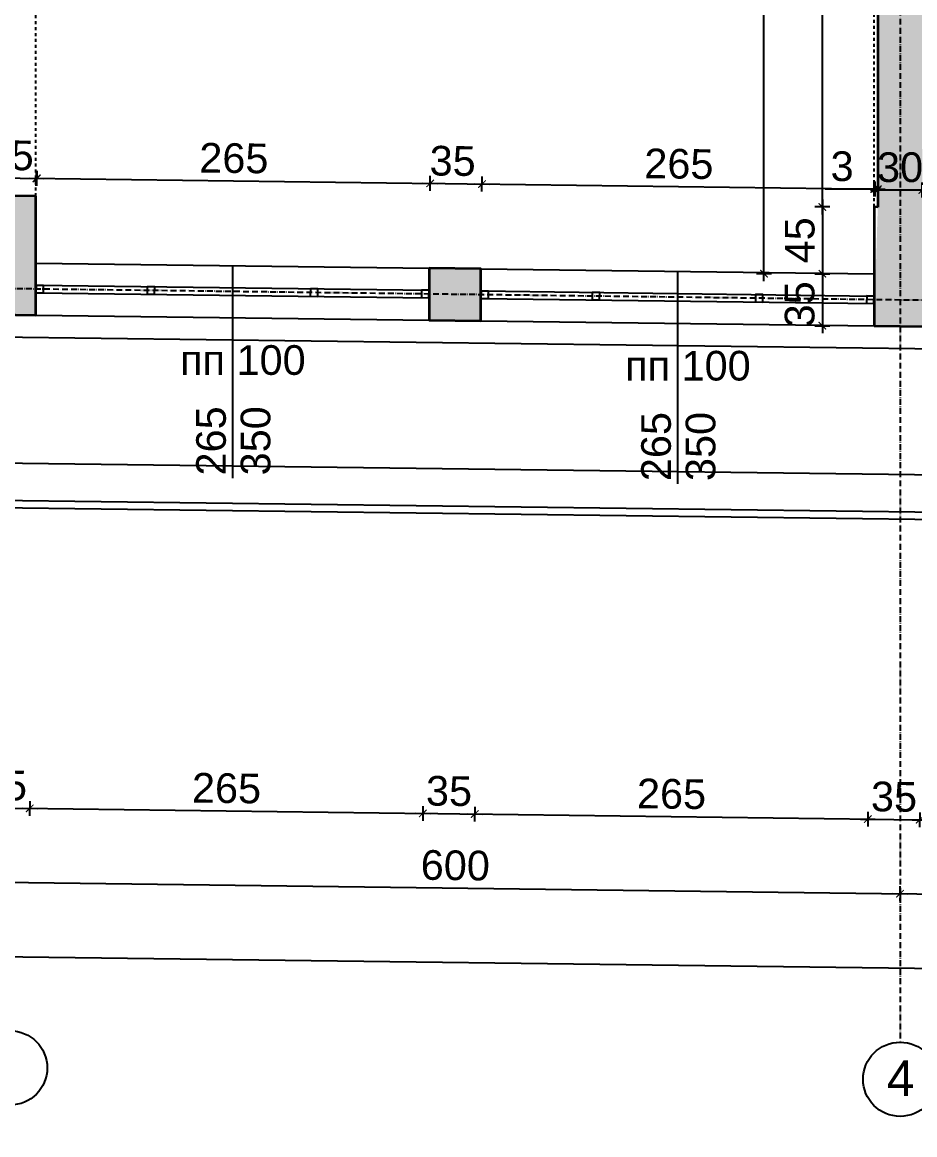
# Model space of a CAD drawing. Header units: inches. Extents: x -72385 to 39588, y -6525 to 66685.
# Drawn here: x -50777 to -50175, y 21720 to 22470 of the extents above; entities that cross this region are included whole.
import ezdxf

# ---------------------------------------------------------------- set-up
doc = ezdxf.new("R2010")
doc.units = ezdxf.units.IN
doc.header["$MEASUREMENT"] = 0
doc.linetypes.add('DashDot', pattern=[0.6, 0.4, -0.1, 0, -0.1])
doc.linetypes.add('Hidden', pattern=[0.4, 0.2, -0.2])
for name, color, linetype, lineweight in [('Изгледни линии', 253, 'Continuous', 25), ('Надписи коти външни', 252, 'Continuous', 25), ('Надписи коти вътрешни', 252, 'Continuous', 25), ('Надписи Оси', 252, 'Continuous', 25), ('Надписи прозорци', 252, 'Continuous', 25), ('Оси', 252, 'DashDot', 25), ('Прозорци', 251, 'Continuous', 25), ('Пунктир', 253, 'Hidden', 25), ('Разрезни линии', 7, 'Continuous', 35), ('Щрих стени', 254, 'Continuous', 25)]:
    doc.layers.add(name, color=color, linetype=linetype, lineweight=lineweight)
doc.styles.add('Arial Regular', font='arial.ttf')
doc.styles.get("Standard").update_dxf_attribs({"font": 'arial.ttf'})
doc.dimstyles.new('Annotative', dxfattribs={"dimscale": 0, "dimtxt": 20, "dimasz": 5, "dimexe": 5, "dimexo": 5, "dimgap": 5, "dimtad": 1, "dimdec": 0, "dimzin": 0, "dimdsep": 46, "dimtxsty": 'Standard', "dimblk": 'ARCHTICK', "dimcen": 5, "dimdle": 5, "dimadec": 0, "dimazin": 0, "dimtfac": 1, "dimtdec": 0, "dimtofl": 0, "dimtmove": 0, "dimatfit": 3, "dimldrblk": 'ARCHTICK', "dimfxl": 5, "dimfxlon": 1, "dimtolj": 1, "dimtzin": 0, "dimarcsym": 1})

# ---------------------------------------------------------------- blocks, each defined once
blk = doc.blocks.new('_ArchTick')
at = {"color": 0, "linetype": 'ByBlock', "const_width": 0.15}
blk.add_lwpolyline([(-0.5, -0.5), (0.5, 0.5)], dxfattribs=at)
blk = doc.blocks.new('*D2511')
at = {"layer": 'Defpoints', "color": 0, "ltscale": 50, "transparency": 16777216}
for p in [(-50767.06, 22364.69), (-50802.34, 22343.06), (-50767.34, 22342.61)]:
    blk.add_point(p, dxfattribs=at)
at = {"layer": 'Надписи коти вътрешни', "color": 0, "lineweight": -2, "ltscale": 50, "transparency": 16777216}
for p, q in [((-50802.12, 22360.14), (-50801.99, 22370.14)), ((-50767.12, 22359.69), (-50766.99, 22369.69)), ((-50807.06, 22365.2), (-50762.06, 22364.63))]:
    blk.add_line(p, q, dxfattribs=at)
at = {"layer": 'Надписи коти вътрешни', "color": 0, "lineweight": -2, "ltscale": 50, "transparency": 16777216, "xscale": 5, "yscale": 5, "zscale": 5}
for p, rotation in [((-50802.06, 22365.14), 179.2706286525459), ((-50767.06, 22364.69), 359.270628652546)]:
    blk.add_blockref('_ArchTick', p, dxfattribs=dict(at, rotation=rotation))
at = {"layer": 'Надписи коти вътрешни', "color": 0, "ltscale": 50, "transparency": 16777216, "insert": (-50784.36, 22380.13), "char_height": 20, "attachment_point": 5, "rotation": 359.27063}
blk.add_mtext('\\A1;35', dxfattribs=at)
blk = doc.blocks.new('*D2505')
at = {"layer": 'Defpoints', "color": 0, "ltscale": 50, "transparency": 16777216}
for p in [(-50501.61, 22361.31), (-50767.34, 22307.61), (-50502.34, 22304.24)]:
    blk.add_point(p, dxfattribs=at)
at = {"layer": 'Надписи коти вътрешни', "color": 0, "lineweight": -2, "ltscale": 50, "transparency": 16777216}
for p, q in [((-50766.67, 22359.68), (-50766.55, 22369.68)), ((-50771.61, 22364.75), (-50496.61, 22361.25)), ((-50501.67, 22356.31), (-50501.55, 22366.31))]:
    blk.add_line(p, q, dxfattribs=at)
at = {"layer": 'Надписи коти вътрешни', "color": 0, "lineweight": -2, "ltscale": 50, "transparency": 16777216, "xscale": 5, "yscale": 5, "zscale": 5}
for p, rotation in [((-50766.61, 22364.68), 179.270628652547), ((-50501.61, 22361.31), 359.270628652547)]:
    blk.add_blockref('_ArchTick', p, dxfattribs=dict(at, rotation=rotation))
at = {"layer": 'Надписи коти вътрешни', "color": 0, "ltscale": 50, "transparency": 16777216, "insert": (-50633.92, 22378.21), "char_height": 20, "attachment_point": 5, "rotation": 359.27063}
blk.add_mtext('\\A1;265', dxfattribs=at)
blk = doc.blocks.new('*D2506')
at = {"layer": 'Defpoints', "color": 0, "ltscale": 50, "transparency": 16777216}
for p in [(-50466.61, 22360.87), (-50502.34, 22304.24), (-50467.34, 22303.79)]:
    blk.add_point(p, dxfattribs=at)
at = {"layer": 'Надписи коти вътрешни', "color": 0, "lineweight": -2, "ltscale": 50, "transparency": 16777216}
for p, q in [((-50501.67, 22356.31), (-50501.55, 22366.31)), ((-50466.67, 22355.87), (-50466.55, 22365.86)), ((-50506.61, 22361.37), (-50461.61, 22360.8))]:
    blk.add_line(p, q, dxfattribs=at)
at = {"layer": 'Надписи коти вътрешни', "color": 0, "lineweight": -2, "ltscale": 50, "transparency": 16777216, "xscale": 5, "yscale": 5, "zscale": 5}
for p, rotation in [((-50501.61, 22361.31), 179.2706286525344), ((-50466.61, 22360.87), 359.2706286525344)]:
    blk.add_blockref('_ArchTick', p, dxfattribs=dict(at, rotation=rotation))
at = {"layer": 'Надписи коти вътрешни', "color": 0, "ltscale": 50, "transparency": 16777216, "insert": (-50486.42, 22376.34), "char_height": 20, "attachment_point": 5, "rotation": 359.27063}
blk.add_mtext('\\A1;35', dxfattribs=at)
blk = doc.blocks.new('*D2507')
at = {"layer": 'Defpoints', "color": 0, "ltscale": 50, "transparency": 16777216}
for p in [(-50201.61, 22357.49), (-50467.34, 22303.79), (-50202.34, 22300.42)]:
    blk.add_point(p, dxfattribs=at)
at = {"layer": 'Надписи коти вътрешни', "color": 0, "lineweight": -2, "ltscale": 50, "transparency": 16777216}
for p, q in [((-50466.67, 22355.87), (-50466.55, 22365.86)), ((-50201.67, 22352.49), (-50201.55, 22362.49)), ((-50471.61, 22360.93), (-50196.61, 22357.43))]:
    blk.add_line(p, q, dxfattribs=at)
at = {"layer": 'Надписи коти вътрешни', "color": 0, "lineweight": -2, "ltscale": 50, "transparency": 16777216, "xscale": 5, "yscale": 5, "zscale": 5}
for p, rotation in [((-50466.61, 22360.87), 179.270628652547), ((-50201.61, 22357.49), 359.270628652547)]:
    blk.add_blockref('_ArchTick', p, dxfattribs=dict(at, rotation=rotation))
at = {"layer": 'Надписи коти вътрешни', "color": 0, "ltscale": 50, "transparency": 16777216, "insert": (-50333.92, 22374.39), "char_height": 20, "attachment_point": 5, "rotation": 359.27063}
blk.add_mtext('\\A1;265', dxfattribs=at)
blk = doc.blocks.new('*D2512')
at = {"layer": 'Defpoints', "color": 0, "ltscale": 50, "transparency": 16777216}
for p in [(-50202.34, 22357.52), (-50202.34, 22345.42), (-50199.84, 22345.39)]:
    blk.add_point(p, dxfattribs=at)
at = {"layer": 'Надписи коти вътрешни', "color": 0, "lineweight": -2, "ltscale": 50, "transparency": 16777216}
for p, q in [((-50202.34, 22352.52), (-50202.34, 22362.52)), ((-50199.84, 22352.52), (-50199.84, 22362.52)), ((-50202.34, 22357.52), (-50235.43, 22357.52)), ((-50199.84, 22357.52), (-50194.84, 22357.52))]:
    blk.add_line(p, q, dxfattribs=at)
at = {"layer": 'Надписи коти вътрешни', "color": 0, "lineweight": -2, "ltscale": 50, "transparency": 16777216, "xscale": 5, "yscale": 5, "zscale": 5}
blk.add_blockref('_ArchTick', (-50202.34, 22357.52), dxfattribs=at)
at = {"layer": 'Надписи коти вътрешни', "color": 0, "lineweight": -2, "ltscale": 50, "transparency": 16777216, "xscale": 5, "yscale": 5, "zscale": 5, "rotation": 180}
blk.add_blockref('_ArchTick', (-50199.84, 22357.52), dxfattribs=at)
at = {"layer": 'Надписи коти вътрешни', "color": 0, "ltscale": 50, "transparency": 16777216, "insert": (-50223.89, 22372.74), "char_height": 20, "attachment_point": 5}
blk.add_mtext('\\A1;3', dxfattribs=at)
blk = doc.blocks.new('*D2605')
at = {"layer": 'Defpoints', "color": 0, "ltscale": 50, "transparency": 16777216}
for p in [(-50237.19, 22837.96), (-50202.34, 22837.96), (-50202.34, 22345.42)]:
    blk.add_point(p, dxfattribs=at)
at = {"layer": 'Надписи коти вътрешни', "color": 0, "lineweight": -2, "ltscale": 50, "transparency": 16777216}
for p, q in [((-50237.19, 22340.42), (-50237.19, 22842.96)), ((-50232.19, 22837.96), (-50242.19, 22837.96)), ((-50232.19, 22345.42), (-50242.19, 22345.42))]:
    blk.add_line(p, q, dxfattribs=at)
at = {"layer": 'Надписи коти вътрешни', "color": 0, "lineweight": -2, "ltscale": 50, "transparency": 16777216, "xscale": 5, "yscale": 5, "zscale": 5}
for p, rotation in [((-50237.19, 22837.96), 90), ((-50237.19, 22345.42), 270)]:
    blk.add_blockref('_ArchTick', p, dxfattribs=dict(at, rotation=rotation))
at = {"layer": 'Надписи коти вътрешни', "color": 0, "ltscale": 50, "transparency": 16777216, "insert": (-50252.41, 22591.69), "char_height": 20, "attachment_point": 5, "rotation": 90}
blk.add_mtext('\\A1;493', dxfattribs=at)
blk = doc.blocks.new('*D4122')
at = {"layer": 'Defpoints', "color": 0, "ltscale": 50, "transparency": 16777216}
for p in [(-50202.34, 22345.42), (-50237.19, 22300.42), (-50202.34, 22300.42)]:
    blk.add_point(p, dxfattribs=at)
at = {"layer": 'Надписи коти вътрешни', "color": 0, "lineweight": -2, "ltscale": 50, "transparency": 16777216}
for p, q in [((-50237.19, 22350.42), (-50237.19, 22295.42)), ((-50232.19, 22345.42), (-50242.19, 22345.42)), ((-50232.19, 22300.42), (-50242.19, 22300.42))]:
    blk.add_line(p, q, dxfattribs=at)
at = {"layer": 'Надписи коти вътрешни', "color": 0, "lineweight": -2, "ltscale": 50, "transparency": 16777216, "xscale": 5, "yscale": 5, "zscale": 5}
for p, rotation in [((-50237.19, 22345.42), 90), ((-50237.19, 22300.42), 270)]:
    blk.add_blockref('_ArchTick', p, dxfattribs=dict(at, rotation=rotation))
at = {"layer": 'Надписи коти вътрешни', "color": 0, "ltscale": 50, "transparency": 16777216, "insert": (-50252.36, 22322.92), "char_height": 20, "attachment_point": 5, "rotation": 90}
blk.add_mtext('\\A1;45', dxfattribs=at)
blk = doc.blocks.new('*D2607')
at = {"layer": 'Defpoints', "color": 0, "ltscale": 50, "transparency": 16777216}
for p in [(-50276.58, 22837.96), (-50202.34, 22837.96), (-50202.34, 22300.42)]:
    blk.add_point(p, dxfattribs=at)
at = {"layer": 'Надписи коти вътрешни', "color": 0, "lineweight": -2, "ltscale": 50, "transparency": 16777216}
for p, q in [((-50276.58, 22295.42), (-50276.58, 22842.96)), ((-50271.58, 22837.96), (-50281.58, 22837.96)), ((-50271.58, 22300.42), (-50281.58, 22300.42))]:
    blk.add_line(p, q, dxfattribs=at)
at = {"layer": 'Надписи коти вътрешни', "color": 0, "lineweight": -2, "ltscale": 50, "transparency": 16777216, "xscale": 5, "yscale": 5, "zscale": 5}
for p, rotation in [((-50276.58, 22837.96), 90), ((-50276.58, 22300.42), 270)]:
    blk.add_blockref('_ArchTick', p, dxfattribs=dict(at, rotation=rotation))
at = {"layer": 'Надписи коти вътрешни', "color": 0, "ltscale": 50, "transparency": 16777216, "insert": (-50291.8, 22569.19), "char_height": 20, "attachment_point": 5, "rotation": 90}
blk.add_mtext('\\A1;538', dxfattribs=at)
blk = doc.blocks.new('*D6544')
at = {"layer": 'Defpoints', "color": 0, "ltscale": 50, "transparency": 16777216}
for p in [(-50802.34, 22273.05), (-50767.34, 22272.61), (-50771.57, 21940.14)]:
    blk.add_point(p, dxfattribs=at)
at = {"layer": 'Надписи коти външни', "color": 0, "lineweight": -2, "ltscale": 50, "transparency": 16777216}
for p, q in [((-50806.51, 21945.58), (-50806.63, 21935.58)), ((-50771.51, 21945.13), (-50771.63, 21935.14)), ((-50811.57, 21940.64), (-50766.57, 21940.07))]:
    blk.add_line(p, q, dxfattribs=at)
at = {"layer": 'Надписи коти външни', "color": 0, "lineweight": -2, "ltscale": 50, "transparency": 16777216, "xscale": 5, "yscale": 5, "zscale": 5}
for p, rotation in [((-50806.57, 21940.58), 179.2706286525285), ((-50771.57, 21940.14), 359.2706286525286)]:
    blk.add_blockref('_ArchTick', p, dxfattribs=dict(at, rotation=rotation))
at = {"layer": 'Надписи коти външни', "color": 0, "ltscale": 50, "transparency": 16777216, "insert": (-50788.88, 21955.58), "char_height": 20, "attachment_point": 5, "rotation": 359.27063}
blk.add_mtext('\\A1;35', dxfattribs=at)
blk = doc.blocks.new('*D6545')
at = {"layer": 'Defpoints', "color": 0, "ltscale": 50, "transparency": 16777216}
for p in [(-50767.34, 22272.61), (-50502.34, 22269.23), (-50506.57, 21936.76)]:
    blk.add_point(p, dxfattribs=at)
at = {"layer": 'Надписи коти външни', "color": 0, "lineweight": -2, "ltscale": 50, "transparency": 16777216}
for p, q in [((-50771.51, 21945.13), (-50771.63, 21935.14)), ((-50506.51, 21941.76), (-50506.63, 21931.76)), ((-50776.57, 21940.2), (-50501.57, 21936.7))]:
    blk.add_line(p, q, dxfattribs=at)
at = {"layer": 'Надписи коти външни', "color": 0, "lineweight": -2, "ltscale": 50, "transparency": 16777216, "xscale": 5, "yscale": 5, "zscale": 5}
for p, rotation in [((-50771.57, 21940.14), 179.2706286525494), ((-50506.57, 21936.76), 359.2706286525494)]:
    blk.add_blockref('_ArchTick', p, dxfattribs=dict(at, rotation=rotation))
at = {"layer": 'Надписи коти външни', "color": 0, "ltscale": 50, "transparency": 16777216, "insert": (-50638.88, 21953.66), "char_height": 20, "attachment_point": 5, "rotation": 359.27063}
blk.add_mtext('\\A1;265', dxfattribs=at)
blk = doc.blocks.new('*D6546')
at = {"layer": 'Defpoints', "color": 0, "ltscale": 50, "transparency": 16777216}
for p in [(-50502.34, 22269.23), (-50467.34, 22268.79), (-50471.57, 21936.32)]:
    blk.add_point(p, dxfattribs=at)
at = {"layer": 'Надписи коти външни', "color": 0, "lineweight": -2, "ltscale": 50, "transparency": 16777216}
for p, q in [((-50506.51, 21941.76), (-50506.63, 21931.76)), ((-50511.57, 21936.83), (-50466.57, 21936.25)), ((-50471.51, 21941.32), (-50471.63, 21931.32))]:
    blk.add_line(p, q, dxfattribs=at)
at = {"layer": 'Надписи коти външни', "color": 0, "lineweight": -2, "ltscale": 50, "transparency": 16777216, "xscale": 5, "yscale": 5, "zscale": 5}
for p, rotation in [((-50506.57, 21936.76), 179.2706286525463), ((-50471.57, 21936.32), 359.2706286525462)]:
    blk.add_blockref('_ArchTick', p, dxfattribs=dict(at, rotation=rotation))
at = {"layer": 'Надписи коти външни', "color": 0, "ltscale": 50, "transparency": 16777216, "insert": (-50488.88, 21951.76), "char_height": 20, "attachment_point": 5, "rotation": 359.27063}
blk.add_mtext('\\A1;35', dxfattribs=at)
blk = doc.blocks.new('*D6547')
at = {"layer": 'Defpoints', "color": 0, "ltscale": 50, "transparency": 16777216}
for p in [(-50467.34, 22268.79), (-50202.34, 22265.42), (-50206.57, 21932.94)]:
    blk.add_point(p, dxfattribs=at)
at = {"layer": 'Надписи коти външни', "color": 0, "lineweight": -2, "ltscale": 50, "transparency": 16777216}
for p, q in [((-50476.57, 21936.38), (-50201.57, 21932.88)), ((-50471.51, 21941.32), (-50471.63, 21931.32)), ((-50206.51, 21937.94), (-50206.63, 21927.94))]:
    blk.add_line(p, q, dxfattribs=at)
at = {"layer": 'Надписи коти външни', "color": 0, "lineweight": -2, "ltscale": 50, "transparency": 16777216, "xscale": 5, "yscale": 5, "zscale": 5}
for p, rotation in [((-50471.57, 21936.32), 179.2706286525455), ((-50206.57, 21932.94), 359.2706286525455)]:
    blk.add_blockref('_ArchTick', p, dxfattribs=dict(at, rotation=rotation))
at = {"layer": 'Надписи коти външни', "color": 0, "ltscale": 50, "transparency": 16777216, "insert": (-50338.88, 21949.84), "char_height": 20, "attachment_point": 5, "rotation": 359.27063}
blk.add_mtext('\\A1;265', dxfattribs=at)
blk = doc.blocks.new('*D6548')
at = {"layer": 'Defpoints', "color": 0, "ltscale": 50, "transparency": 16777216}
for p in [(-50202.34, 22265.42), (-50167.34, 22264.97), (-50171.57, 21932.5)]:
    blk.add_point(p, dxfattribs=at)
at = {"layer": 'Надписи коти външни', "color": 0, "lineweight": -2, "ltscale": 50, "transparency": 16777216}
for p, q in [((-50206.51, 21937.94), (-50206.63, 21927.94)), ((-50171.51, 21937.5), (-50171.63, 21927.5)), ((-50211.57, 21933.01), (-50166.57, 21932.43))]:
    blk.add_line(p, q, dxfattribs=at)
at = {"layer": 'Надписи коти външни', "color": 0, "lineweight": -2, "ltscale": 50, "transparency": 16777216, "xscale": 5, "yscale": 5, "zscale": 5}
for p, rotation in [((-50206.57, 21932.94), 179.2706286525345), ((-50171.57, 21932.5), 359.2706286525345)]:
    blk.add_blockref('_ArchTick', p, dxfattribs=dict(at, rotation=rotation))
at = {"layer": 'Надписи коти външни', "color": 0, "ltscale": 50, "transparency": 16777216, "insert": (-50188.88, 21947.94), "char_height": 20, "attachment_point": 5, "rotation": 359.27063}
blk.add_mtext('\\A1;35', dxfattribs=at)
blk = doc.blocks.new('*D6549')
at = {"layer": 'Defpoints', "color": 0, "ltscale": 50, "transparency": 16777216}
for p in [(-50167.34, 22264.97), (-49902.34, 22261.6), (-49906.57, 21929.12)]:
    blk.add_point(p, dxfattribs=at)
at = {"layer": 'Надписи коти външни', "color": 0, "lineweight": -2, "ltscale": 50, "transparency": 16777216}
for p, q in [((-50171.51, 21937.5), (-50171.63, 21927.5)), ((-50176.57, 21932.56), (-49901.57, 21929.06)), ((-49906.51, 21934.12), (-49906.63, 21924.12))]:
    blk.add_line(p, q, dxfattribs=at)
at = {"layer": 'Надписи коти външни', "color": 0, "lineweight": -2, "ltscale": 50, "transparency": 16777216, "xscale": 5, "yscale": 5, "zscale": 5}
for p, rotation in [((-50171.57, 21932.5), 179.2706286525486), ((-49906.57, 21929.12), 359.2706286525486)]:
    blk.add_blockref('_ArchTick', p, dxfattribs=dict(at, rotation=rotation))
at = {"layer": 'Надписи коти външни', "color": 0, "ltscale": 50, "transparency": 16777216, "insert": (-50038.88, 21946.02), "char_height": 20, "attachment_point": 5, "rotation": 359.27063}
blk.add_mtext('\\A1;265', dxfattribs=at)
blk = doc.blocks.new('*D5678')
at = {"layer": 'Defpoints', "color": 0, "ltscale": 50, "transparency": 16777216}
for p in [(-50784.84, 21890.3), (-50184.84, 21882.66), (-50184.84, 21882.66)]:
    blk.add_point(p, dxfattribs=at)
at = {"layer": 'Надписи коти външни', "color": 0, "lineweight": -2, "ltscale": 50, "transparency": 16777216}
for p, q in [((-50789.84, 21890.36), (-50179.84, 21882.6)), ((-50784.84, 21890.3), (-50784.77, 21895.3)), ((-50184.84, 21882.66), (-50184.77, 21887.66))]:
    blk.add_line(p, q, dxfattribs=at)
at = {"layer": 'Надписи коти външни', "color": 0, "lineweight": -2, "ltscale": 50, "transparency": 16777216, "xscale": 5, "yscale": 5, "zscale": 5}
for p, rotation in [((-50784.84, 21890.3), 179.2706286525473), ((-50184.84, 21882.66), 359.2706286525473)]:
    blk.add_blockref('_ArchTick', p, dxfattribs=dict(at, rotation=rotation))
at = {"layer": 'Надписи коти външни', "color": 0, "ltscale": 50, "transparency": 16777216, "insert": (-50484.64, 21901.69), "char_height": 20, "attachment_point": 5, "rotation": 359.27063}
blk.add_mtext('\\A1;600', dxfattribs=at)
blk = doc.blocks.new('*D5660')
at = {"layer": 'Defpoints', "color": 0, "ltscale": 50, "transparency": 16777216}
for p in [(-50184.84, 21882.66), (-49584.84, 21875.02), (-49584.84, 21875.02)]:
    blk.add_point(p, dxfattribs=at)
at = {"layer": 'Надписи коти външни', "color": 0, "lineweight": -2, "ltscale": 50, "transparency": 16777216}
for p, q in [((-50189.84, 21882.73), (-49579.84, 21874.96)), ((-50184.84, 21882.66), (-50184.9, 21877.66)), ((-49584.84, 21875.02), (-49584.9, 21870.02))]:
    blk.add_line(p, q, dxfattribs=at)
at = {"layer": 'Надписи коти външни', "color": 0, "lineweight": -2, "ltscale": 50, "transparency": 16777216, "xscale": 5, "yscale": 5, "zscale": 5}
for p, rotation in [((-50184.84, 21882.66), 179.270628652557), ((-49584.84, 21875.02), 359.270628652557)]:
    blk.add_blockref('_ArchTick', p, dxfattribs=dict(at, rotation=rotation))
at = {"layer": 'Надписи коти външни', "color": 0, "ltscale": 50, "transparency": 16777216, "insert": (-49884.64, 21894.05), "char_height": 20, "attachment_point": 5, "rotation": 359.27063}
blk.add_mtext('\\A1;600', dxfattribs=at)
blk = doc.blocks.new('*D6556')
at = {"layer": 'Defpoints', "color": 0, "ltscale": 10, "transparency": 16777216}
for p in [(-52317.34, 22292.34), (-41742.34, 22157.71), (-41747.84, 21725.25)]:
    blk.add_point(p, dxfattribs=at)
at = {"layer": 'Надписи коти външни', "color": 0, "lineweight": -2, "ltscale": 10, "transparency": 16777216}
for p, q in [((-52327.84, 21859.94), (-41742.84, 21725.19)), ((-52322.78, 21864.88), (-52322.91, 21854.88)), ((-41747.78, 21730.25), (-41747.91, 21720.25))]:
    blk.add_line(p, q, dxfattribs=at)
at = {"layer": 'Надписи коти външни', "color": 0, "lineweight": -2, "ltscale": 10, "transparency": 16777216, "xscale": 5, "yscale": 5, "zscale": 5}
for p, rotation in [((-52322.84, 21859.88), 179.2706286525472), ((-41747.84, 21725.25), 359.2706286525473)]:
    blk.add_blockref('_ArchTick', p, dxfattribs=dict(at, rotation=rotation))
at = {"layer": 'Надписи коти външни', "color": 0, "ltscale": 10, "transparency": 16777216, "insert": (-47035.15, 21807.77), "char_height": 20, "attachment_point": 5, "rotation": 359.27063}
blk.add_mtext('\\A1;10575', dxfattribs=at)
blk = doc.blocks.new('*D7346')
at = {"layer": 'Defpoints', "color": 0, "ltscale": 10, "transparency": 16777216}
for p in [(-50255.4, 22300.42), (-50255.4, 22265.42), (-50237.19, 22265.42)]:
    blk.add_point(p, dxfattribs=at)
at = {"layer": 'Надписи коти вътрешни', "color": 0, "lineweight": -2, "ltscale": 10, "transparency": 16777216}
for p, q in [((-50237.19, 22305.42), (-50237.19, 22260.42)), ((-50242.19, 22300.42), (-50232.19, 22300.42)), ((-50242.19, 22265.42), (-50232.19, 22265.42))]:
    blk.add_line(p, q, dxfattribs=at)
at = {"layer": 'Надписи коти вътрешни', "color": 0, "lineweight": -2, "ltscale": 10, "transparency": 16777216, "xscale": 5, "yscale": 5, "zscale": 5}
for p, rotation in [((-50237.19, 22300.42), 90), ((-50237.19, 22265.42), 270)]:
    blk.add_blockref('_ArchTick', p, dxfattribs=dict(at, rotation=rotation))
at = {"layer": 'Надписи коти вътрешни', "color": 0, "ltscale": 10, "transparency": 16777216, "insert": (-50252.41, 22279.81), "char_height": 20, "attachment_point": 5, "rotation": 90}
blk.add_mtext('\\A1;35', dxfattribs=at)
blk = doc.blocks.new('*D7374')
at = {"layer": 'Defpoints', "color": 0, "ltscale": 10, "transparency": 16777216}
for p in [(-50169.84, 22356.87), (-50199.84, 22345.39), (-50169.84, 22345.39)]:
    blk.add_point(p, dxfattribs=at)
at = {"layer": 'Надписи коти вътрешни', "color": 0, "lineweight": -2, "ltscale": 10, "transparency": 16777216}
for p, q in [((-50199.84, 22351.87), (-50199.84, 22361.87)), ((-50169.84, 22351.87), (-50169.84, 22361.87)), ((-50204.84, 22356.87), (-50164.84, 22356.87))]:
    blk.add_line(p, q, dxfattribs=at)
at = {"layer": 'Надписи коти вътрешни', "color": 0, "lineweight": -2, "ltscale": 10, "transparency": 16777216, "xscale": 5, "yscale": 5, "zscale": 5, "rotation": 180}
blk.add_blockref('_ArchTick', (-50199.84, 22356.87), dxfattribs=at)
at = {"layer": 'Надписи коти вътрешни', "color": 0, "lineweight": -2, "ltscale": 10, "transparency": 16777216, "xscale": 5, "yscale": 5, "zscale": 5}
blk.add_blockref('_ArchTick', (-50169.84, 22356.87), dxfattribs=at)
at = {"layer": 'Надписи коти вътрешни', "color": 0, "ltscale": 10, "transparency": 16777216, "insert": (-50184.84, 22372.09), "char_height": 20, "attachment_point": 5}
blk.add_mtext('\\A1;30', dxfattribs=at)

msp = doc.modelspace()

# ---------------------------------------------------------------- hatches: boundary and pattern name
at = {"layer": 'Щрих стени', "ltscale": 10}
h = msp.add_hatch(color=256, dxfattribs=at)
h.dxf.hatch_style = 1
h.paths.add_polyline_path([(-49972.34, 23195.06), (-50407.34, 23200.6), (-50407.34, 23170.6), (-50199.84, 23167.96), (-50199.84, 22927.94), (-50209.84, 22928.06), (-50209.84, 22843.06), (-50759.84, 22850.06), (-50759.84, 22935.07), (-50809.84, 22935.7), (-50809.84, 22880.7), (-50834.84, 22881.02), (-50834.84, 22846.01), (-50809.84, 22845.7), (-50199.84, 22837.93), (-50199.84, 22345.39), (-50202.34, 22265.42), (-50167.34, 22264.97), (-50167.34, 22344.98), (-50169.84, 22345.01), (-50169.84, 22837.55), (-50159.84, 22837.42), (-50159.84, 22927.43), (-50169.84, 22927.56), (-50169.84, 23167.57), (-49972.34, 23165.06)])
h.paths.add_polyline_path([(-50567.34, 23202.64), (-51002.34, 23208.18), (-51002.34, 23178.17), (-50809.84, 23175.72), (-50809.84, 23025.71), (-50804.84, 23025.65), (-50804.84, 23175.66), (-50567.34, 23172.64)])
h.paths.add_polyline_path([(-49377.34, 23187.49), (-49812.34, 23193.03), (-49812.34, 23163.02), (-49602.34, 23160.35), (-49602.34, 22920.33), (-49634.84, 22920.74), (-49634.84, 22885.74), (-49609.84, 22885.42), (-49609.84, 22830.42), (-49602.34, 22830.32), (-49602.34, 22337.72), (-49602.34, 22257.78), (-49567.34, 22257.33), (-49567.34, 22337.34), (-49597.34, 22337.72), (-49597.34, 22830.26), (-49559.84, 22829.78), (-49559.84, 22919.79), (-49597.34, 22920.27), (-49597.34, 23160.29), (-49377.34, 23157.49)])
h.paths.add_polyline_path([(-48969.84, 23247.26), (-48999.84, 23247.64), (-48999.84, 23182.68), (-49217.34, 23185.45), (-49217.34, 23155.45), (-48999.84, 23152.68), (-48999.84, 22912.66), (-49009.84, 22912.79), (-49009.84, 22822.78), (-48999.84, 22822.65), (-48999.84, 22330.11), (-49002.34, 22330.15), (-49002.34, 22250.14), (-48967.34, 22249.69), (-48967.34, 22329.7), (-48969.84, 22329.73), (-48969.84, 22822.27), (-48959.84, 22822.14), (-48959.84, 22912.15), (-48969.84, 22912.28), (-48969.84, 23042.29), (-48914.84, 23041.59), (-48914.84, 23071.59), (-48969.84, 23072.29)])
h.paths.add_polyline_path([(-51067.34, 22311.43), (-51102.34, 22311.88), (-51102.34, 22276.87), (-51067.34, 22276.43)])
h.paths.add_polyline_path([(-50767.34, 22352.61), (-50802.34, 22353.06), (-50802.34, 22273.05), (-50767.34, 22272.61)], flags=17)
h.paths.add_polyline_path([(-50467.34, 22303.79), (-50502.34, 22304.24), (-50502.34, 22269.23), (-50467.34, 22268.79)], flags=17)
h.paths.add_polyline_path([(-49867.34, 22296.15), (-49902.34, 22296.6), (-49902.34, 22261.6), (-49867.34, 22261.15)])
h.paths.add_polyline_path([(-49267.34, 22288.52), (-49302.34, 22288.96), (-49302.34, 22253.96), (-49267.34, 22253.51)])

# ---------------------------------------------------------------- linework, layer by layer
at = {"layer": 'Изгледни линии', "ltscale": 50}
for p, q in [((-50767.34, 22307.61), (-50502.34, 22304.24)), ((-50467.34, 22303.79), (-50202.34, 22300.42)), ((-50767.34, 22272.61), (-50502.34, 22269.23)), ((-51682.34, 22269.26), (-46557.34, 22204.01)), ((-50467.34, 22268.79), (-50202.34, 22265.42)), ((-51367.34, 22180.24), (-46587.34, 22119.39)), ((-51392.34, 22155.55), (-46587.34, 22094.38)), ((-51397.34, 22150.62), (-46587.34, 22089.38))]:
    msp.add_line(p, q, dxfattribs=at)
at = {"layer": 'Надписи Оси', "ltscale": 50}
for centre in [(-50784.76, 21765.29), (-50184.76, 21757.65)]:
    msp.add_circle(centre, 25, dxfattribs=at)
at = {"layer": 'Надписи прозорци', "ltscale": 50}
for p, q in [((-50634.84, 22305.92), (-50634.84, 22162.77)), ((-50334.84, 22302.11), (-50334.84, 22158.95))]:
    msp.add_line(p, q, dxfattribs=at)
at = {"layer": 'Оси', "ltscale": 10}
for p, q in [((-50184.84, 24582.88), (-50184.84, 21782.65)), ((-39839.84, 22151), (-52799.84, 22315.98))]:
    msp.add_line(p, q, dxfattribs=at)
at = {"layer": 'Прозорци', "ltscale": 50}
for p, q in [((-50767.34, 22292.61), (-50502.34, 22289.24)), ((-50767.34, 22287.61), (-50502.34, 22284.24)), ((-50467.34, 22288.79), (-50202.34, 22285.42)), ((-50467.34, 22283.79), (-50202.34, 22280.42))]:
    msp.add_line(p, q, dxfattribs=at)
for points in [[(-50767.34, 22287.61), (-50762.34, 22287.55), (-50762.27, 22292.55), (-50767.27, 22292.61), (-50767.34, 22287.61)], [(-50692.35, 22286.65), (-50687.35, 22286.59), (-50687.29, 22291.59), (-50692.29, 22291.65), (-50692.35, 22286.65)], [(-50582.39, 22285.25), (-50577.39, 22285.19), (-50577.33, 22290.19), (-50582.32, 22290.25), (-50582.39, 22285.25)], [(-50507.4, 22284.31), (-50502.4, 22284.24), (-50502.34, 22289.24), (-50507.34, 22289.31), (-50507.4, 22284.31)], [(-50467.34, 22283.79), (-50462.34, 22283.73), (-50462.27, 22288.73), (-50467.27, 22288.79), (-50467.34, 22283.79)], [(-50392.35, 22282.84), (-50387.35, 22282.77), (-50387.29, 22287.77), (-50392.29, 22287.84), (-50392.35, 22282.84)], [(-50282.39, 22281.44), (-50277.39, 22281.37), (-50277.33, 22286.37), (-50282.32, 22286.44), (-50282.39, 22281.44)], [(-50207.4, 22280.49), (-50202.4, 22280.42), (-50202.34, 22285.42), (-50207.34, 22285.49), (-50207.4, 22280.49)]]:
    msp.add_lwpolyline(points, dxfattribs=at)
at = {"layer": 'Пунктир', "ltscale": 10}
for p, q in [((-50767.34, 22352.61), (-50767.34, 22845.15)), ((-50202.34, 22345.42), (-50202.34, 22837.96))]:
    msp.add_line(p, q, dxfattribs=at)
at = {"layer": 'Разрезни линии', "ltscale": 50}
for p, q in [((-50199.84, 22837.93), (-50199.84, 22345.39)), ((-50767.34, 22352.61), (-50802.34, 22353.06)), ((-50767.34, 22272.61), (-50767.34, 22352.61)), ((-50202.34, 22345.42), (-50202.34, 22265.42)), ((-50199.84, 22345.39), (-50202.34, 22345.42)), ((-50802.34, 22273.05), (-50767.34, 22272.61)), ((-50202.34, 22265.42), (-50167.34, 22264.97))]:
    msp.add_line(p, q, dxfattribs=at)
msp.add_lwpolyline([(-50502.34, 22304.24), (-50502.34, 22269.23), (-50467.34, 22268.79), (-50467.34, 22303.79)], close=True, dxfattribs=at)

# ---------------------------------------------------------------- texts
at = {"layer": 'Надписи Оси', "ltscale": 100, "insert": (-50198.08, 21770.37), "char_height": 24, "width": 27.2128, "attachment_point": 1, "style": 'Arial Regular'}
msp.add_mtext('\\pxqc;4', dxfattribs=at)
at = {"layer": 'Надписи прозорци', "ltscale": 100, "char_height": 20, "width": 180.4891, "attachment_point": 1, "style": 'Arial Regular'}
for insert in [(-50670.15, 22252.28), (-50370.15, 22248.46)]:
    msp.add_mtext('пп 100', dxfattribs=dict(at, insert=insert))
at = {"layer": 'Надписи прозорци', "ltscale": 100, "char_height": 20, "width": 180.4891, "attachment_point": 3, "rotation": 90, "style": 'Arial Regular'}
for s, insert in [('265', (-50659.35, 22211.07)), ('350', (-50629.35, 22211.15)), ('265', (-50359.35, 22207.25)), ('350', (-50329.35, 22207.33))]:
    msp.add_mtext(s, dxfattribs=dict(at, insert=insert))

# ---------------------------------------------------------------- dimensions: what is measured, and where the dimension line sits
at = {"layer": 'Надписи коти външни', "ltscale": 10}
dim = msp.add_aligned_dim(p1=(-52317.34, 22292.34), p2=(-41742.34, 22157.71), distance=-432.5, text='10575', dimstyle='Annotative', override={"dimscale": 0, "dimtix": 0, "dimtofl": 0, "dimtmove": 0, "dimatfit": 3}, dxfattribs=at)
dim.commit()
dim.dimension.update_dxf_attribs({"geometry": '*D6556', "text_midpoint": (-47035.15, 21807.77)})
at = {"layer": 'Надписи коти външни', "ltscale": 50}
for base, p1, p2, picture, middle in [((-50771.57, 21940.14), (-50802.34, 22273.05), (-50767.34, 22272.61), '*D6544', (-50789.07, 21940.36)), ((-50471.57, 21936.32), (-50502.34, 22269.23), (-50467.34, 22268.79), '*D6546', (-50489.07, 21936.54)), ((-50171.57, 21932.5), (-50202.34, 22265.42), (-50167.34, 22264.97), '*D6548', (-50189.07, 21932.72))]:
    dim = msp.add_linear_dim(base=base, p1=p1, p2=p2, angle=359.27063, dimstyle='Annotative', override={"dimscale": 0, "dimtix": 0, "dimtofl": 0, "dimtmove": 0, "dimatfit": 3}, dxfattribs=at)
    dim.commit()
    dim.dimension.update_dxf_attribs({"geometry": picture, "text_midpoint": middle, "dimtype": 129})
for p1, p2, distance, picture, middle in [((-50767.34, 22272.61), (-50502.34, 22269.23), -332.5, '*D6545', (-50638.88, 21953.66)), ((-50467.34, 22268.79), (-50202.34, 22265.42), -332.5, '*D6547', (-50338.88, 21949.84)), ((-50167.34, 22264.97), (-49902.34, 22261.6), -332.5, '*D6549', (-50038.88, 21946.02)), ((-50784.84, 21890.3), (-50184.84, 21882.66), 0, '*D5678', (-50484.64, 21901.69)), ((-50184.84, 21882.66), (-49584.84, 21875.02), 0, '*D5660', (-49884.64, 21894.05))]:
    dim = msp.add_aligned_dim(p1=p1, p2=p2, distance=distance, dimstyle='Annotative', override={"dimscale": 0, "dimtix": 0, "dimtofl": 0, "dimtmove": 0, "dimatfit": 3}, dxfattribs=at)
    dim.commit()
    dim.dimension.update_dxf_attribs({"geometry": picture, "text_midpoint": middle})
at = {"layer": 'Надписи коти вътрешни', "ltscale": 50}
for base, p1, p2, picture, middle in [((-50276.58, 22837.96), (-50202.34, 22300.42), (-50202.34, 22837.96), '*D2607', (-50291.8, 22569.19)), ((-50237.19, 22837.96), (-50202.34, 22345.42), (-50202.34, 22837.96), '*D2605', (-50252.41, 22591.69)), ((-50237.19, 22300.42), (-50202.34, 22345.42), (-50202.34, 22300.42), '*D4122', (-50252.36, 22322.92))]:
    dim = msp.add_linear_dim(base=base, p1=p1, p2=p2, angle=90, dimstyle='Annotative', override={"dimscale": 0, "dimtix": 0, "dimtofl": 0, "dimtmove": 0, "dimatfit": 3}, dxfattribs=at)
    dim.commit()
    dim.dimension.update_dxf_attribs({"geometry": picture, "text_midpoint": middle})
for base, p1, p2, picture, middle in [((-50767.06, 22364.69), (-50802.34, 22343.06), (-50767.34, 22342.61), '*D2511', (-50784.56, 22364.91)), ((-50466.61, 22360.87), (-50502.34, 22304.24), (-50467.34, 22303.79), '*D2506', (-50486.61, 22361.12))]:
    dim = msp.add_linear_dim(base=base, p1=p1, p2=p2, angle=359.27063, dimstyle='Annotative', override={"dimscale": 0, "dimtix": 0, "dimtofl": 0, "dimtmove": 0, "dimatfit": 3}, dxfattribs=at)
    dim.commit()
    dim.dimension.update_dxf_attribs({"geometry": picture, "text_midpoint": middle, "dimtype": 129})
for p1, p2, picture, middle in [((-50767.34, 22307.61), (-50502.34, 22304.24), '*D2505', (-50633.92, 22378.21)), ((-50467.34, 22303.79), (-50202.34, 22300.42), '*D2507', (-50333.92, 22374.39))]:
    dim = msp.add_aligned_dim(p1=p1, p2=p2, distance=57.08, dimstyle='Annotative', override={"dimscale": 0, "dimtix": 0, "dimtofl": 0, "dimtmove": 0, "dimatfit": 3}, dxfattribs=at)
    dim.commit()
    dim.dimension.update_dxf_attribs({"geometry": picture, "text_midpoint": middle})
dim = msp.add_linear_dim(base=(-50202.33731907, 22357.52209256), p1=(-50199.83731907, 22345.39008196), p2=(-50202.33731907, 22345.42190851), dimstyle='Annotative', override={"dimscale": 0, "dimtix": 0, "dimtofl": 0, "dimtmove": 0, "dimatfit": 3}, dxfattribs=at)
dim.commit()
dim.dimension.update_dxf_attribs({"geometry": '*D2512', "text_midpoint": (-50223.88575018, 22372.7403736)})
at = {"layer": 'Надписи коти вътрешни', "ltscale": 10}
for base, p1, p2, angle, picture, middle in [((-50169.84, 22356.87), (-50199.84, 22345.39), (-50169.84, 22345.39), 0, '*D7374', (-50184.84, 22356.87)), ((-50237.19, 22265.42), (-50255.4, 22300.42), (-50255.4, 22265.42), 270, '*D7346', (-50237.19, 22279.81))]:
    dim = msp.add_linear_dim(base=base, p1=p1, p2=p2, angle=angle, dimstyle='Annotative', override={"dimscale": 0, "dimtix": 0, "dimtofl": 0, "dimtmove": 0, "dimatfit": 3}, dxfattribs=at)
    dim.commit()
    dim.dimension.update_dxf_attribs({"geometry": picture, "text_midpoint": middle, "dimtype": 129})

doc.saveas('drawing.dxf')
